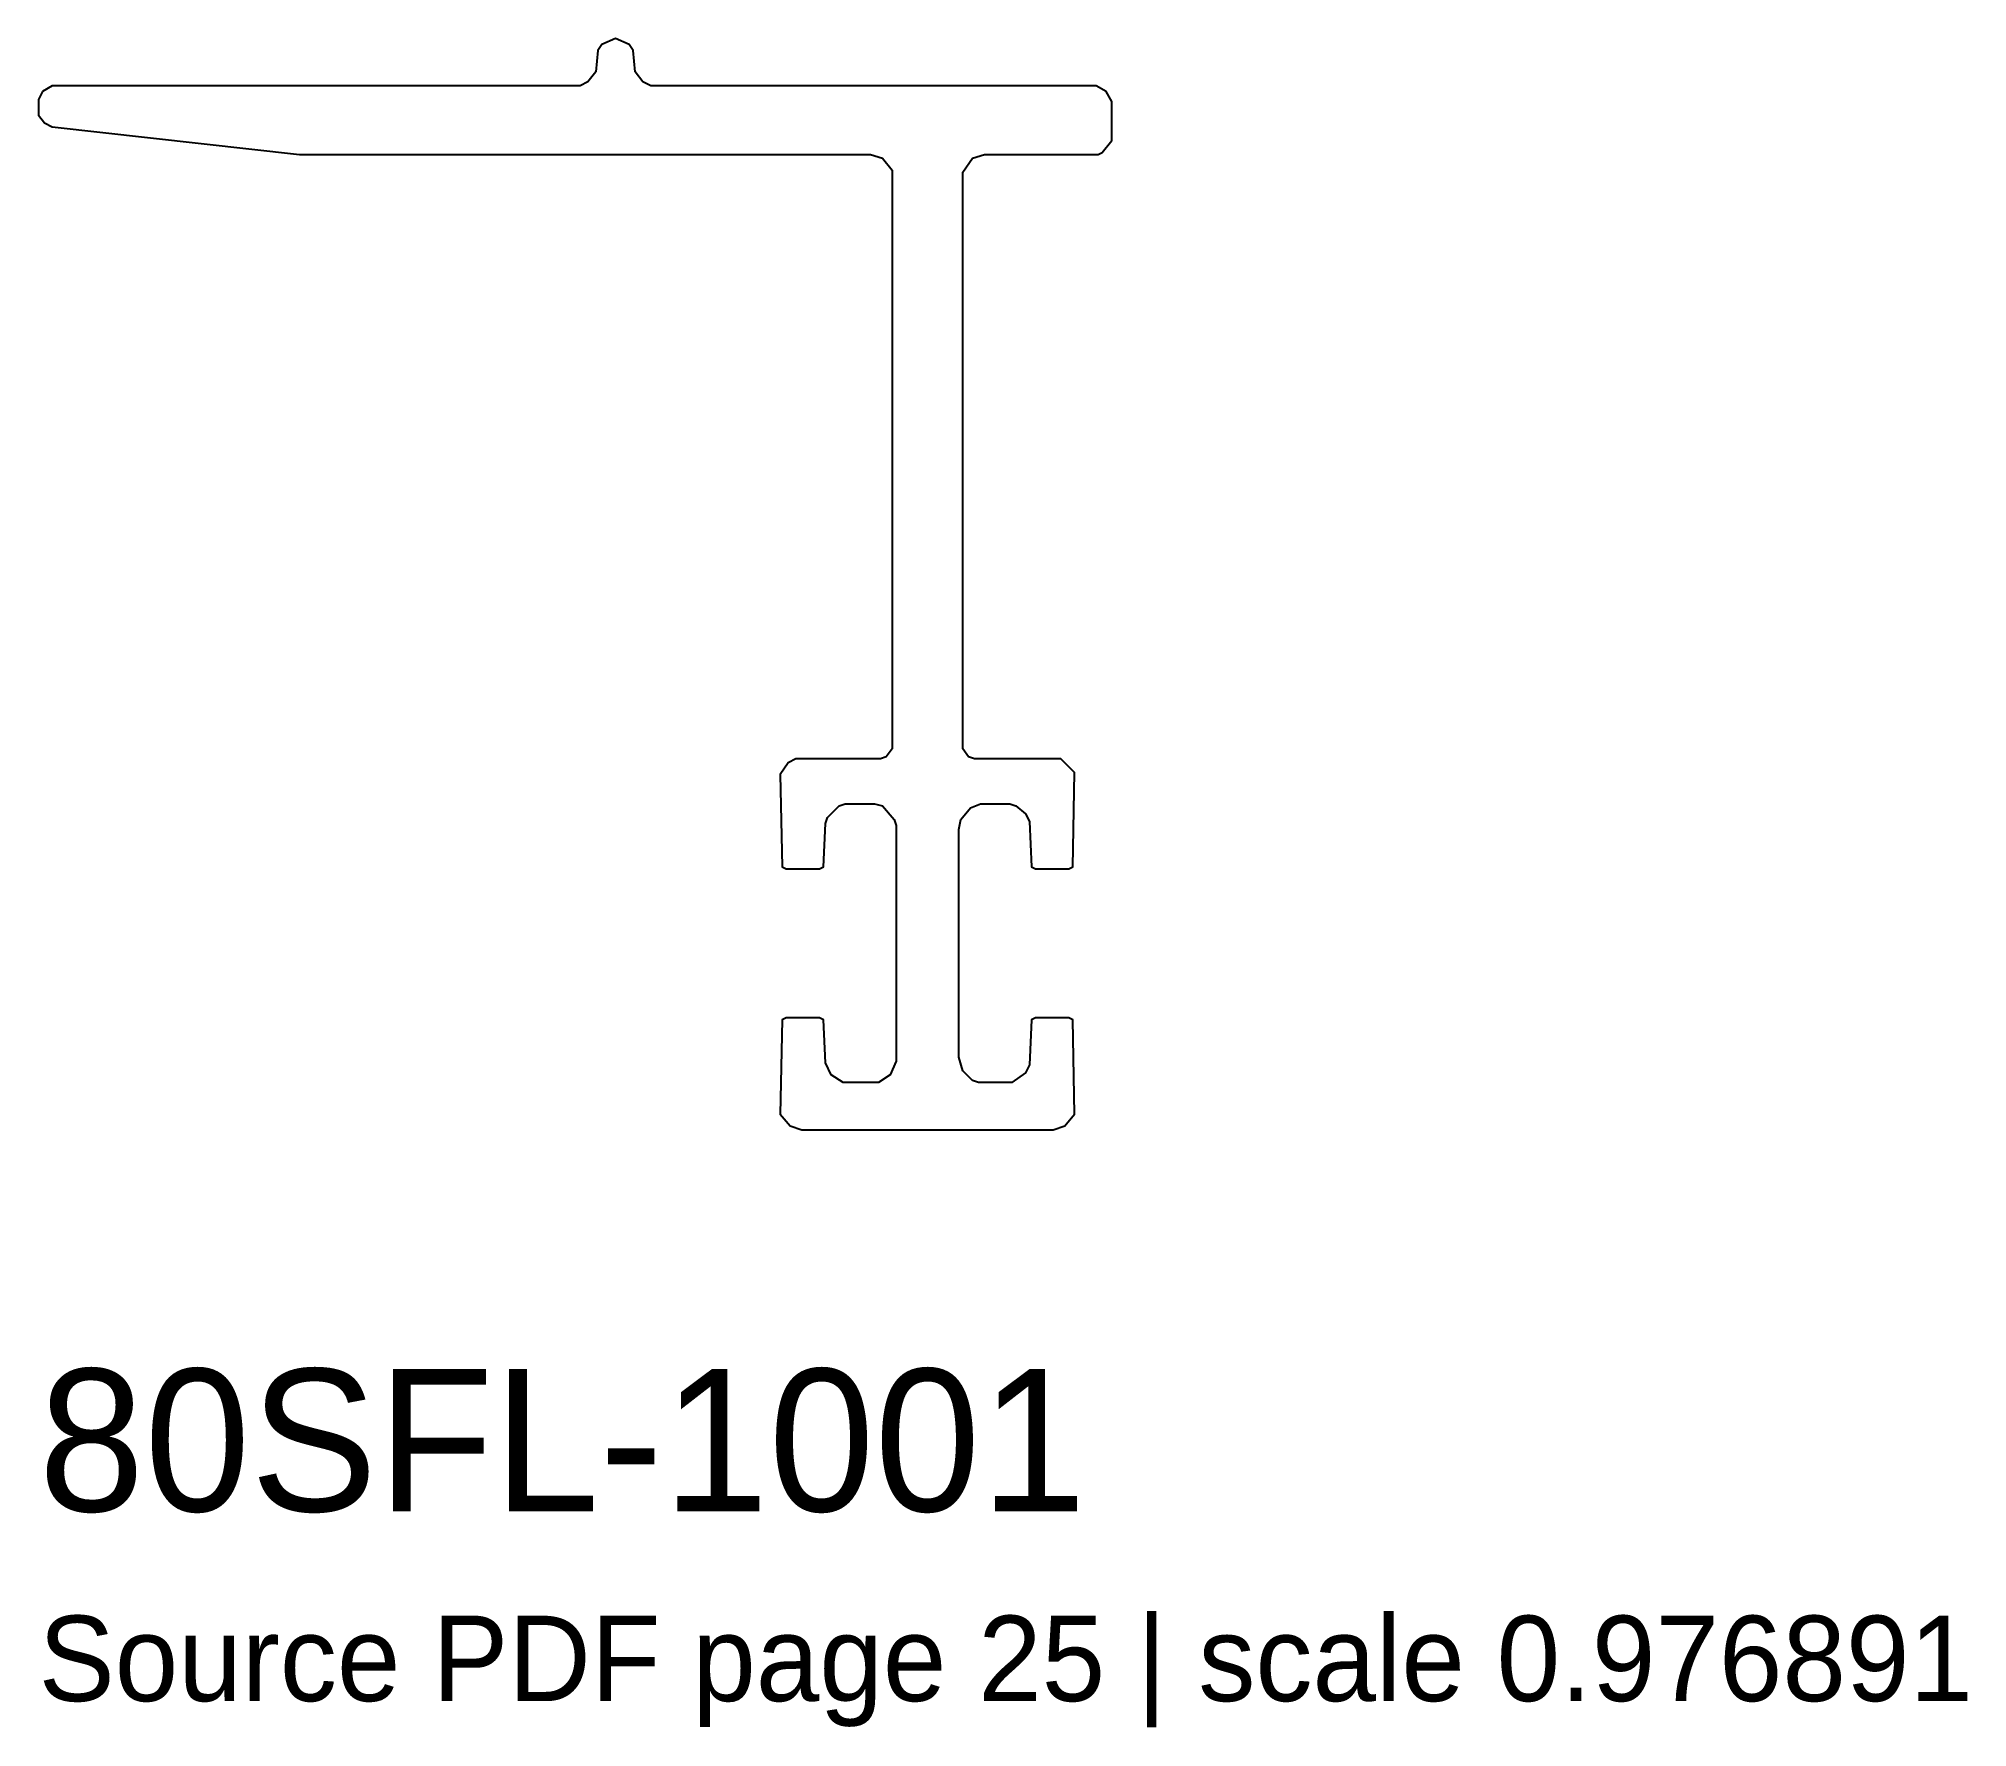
# Model space of a CAD drawing. Header units: millimetres. Extents: x 0 to 40.7, y -12.6 to 23.
import ezdxf

# ---------------------------------------------------------------- set-up
doc = ezdxf.new("R2010")
doc.units = ezdxf.units.MM
doc.layers.add('INFO', color=7, linetype='Continuous')
doc.layers.add('PROFILE', color=7, linetype='Continuous')

msp = doc.modelspace()

# ---------------------------------------------------------------- linework, layer by layer
at = {"layer": 'PROFILE'}
msp.add_lwpolyline([(0.083, 21.918), (0, 21.753), (0, 21.422), (0.124, 21.256), (0.289, 21.174), (5.5, 20.595), (17.535, 20.595), (17.783, 20.512), (17.989, 20.264), (17.989, 8.064), (17.865, 7.899), (17.741, 7.857), (15.963, 7.857), (15.798, 7.775), (15.632, 7.527), (15.674, 5.583), (15.756, 5.542), (16.459, 5.542), (16.542, 5.583), (16.583, 6.493), (16.625, 6.617), (16.873, 6.865), (16.997, 6.906), (17.617, 6.906), (17.783, 6.865), (18.031, 6.575), (18.072, 6.451), (18.072, 1.489), (17.948, 1.199), (17.7, 1.034), (16.956, 1.034), (16.707, 1.199), (16.583, 1.447), (16.542, 2.357), (16.459, 2.399), (15.756, 2.399), (15.674, 2.357), (15.632, 0.372), (15.839, 0.124), (16.087, 0.041), (21.381, 0.041), (21.629, 0.124), (21.835, 0.372), (21.794, 2.357), (21.711, 2.399), (21.008, 2.399), (20.926, 2.357), (20.884, 1.406), (20.802, 1.241), (20.512, 1.034), (19.809, 1.034), (19.685, 1.075), (19.478, 1.282), (19.396, 1.571), (19.396, 6.369), (19.437, 6.575), (19.644, 6.824), (19.85, 6.906), (20.471, 6.906), (20.595, 6.865), (20.802, 6.7), (20.884, 6.534), (20.926, 5.583), (21.008, 5.542), (21.711, 5.542), (21.794, 5.583), (21.835, 7.568), (21.546, 7.857), (19.726, 7.857), (19.602, 7.899), (19.478, 8.064), (19.478, 20.223), (19.685, 20.512), (19.933, 20.595), (22.332, 20.595), (22.414, 20.636), (22.621, 20.884), (22.621, 21.711), (22.497, 21.918), (22.29, 22.042), (12.903, 22.042), (12.737, 22.125), (12.572, 22.332), (12.531, 22.787), (12.448, 22.911), (12.158, 23.035), (11.869, 22.911), (11.786, 22.787), (11.745, 22.332), (11.579, 22.125), (11.414, 22.042), (0.289, 22.042)], close=True, dxfattribs=at)

# ---------------------------------------------------------------- texts
at = {"layer": 'INFO'}
for s, height, p in [('80SFL-1001', 3, (0, -8)), ('Source PDF page 25 | scale 0.976891', 1.8, (0, -12))]:
    msp.add_text(s, height=height, dxfattribs=at).set_placement(p)

doc.saveas('drawing.dxf')
